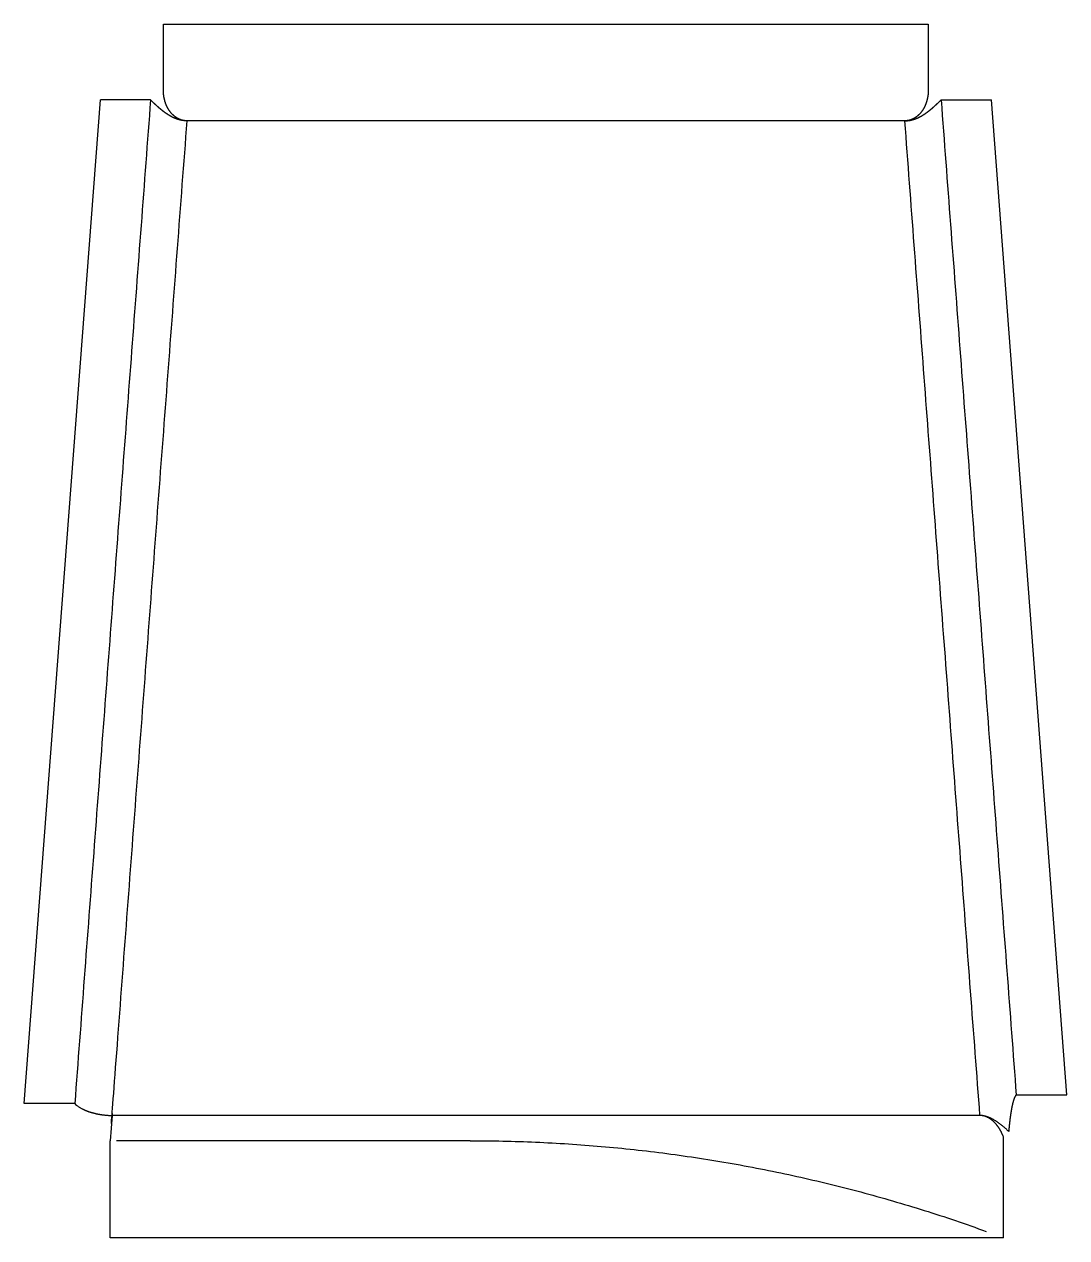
# Model space of a CAD drawing. Extents: x 268.5 to 351.1, y 230.4 to 326.5.
import ezdxf

# ---------------------------------------------------------------- set-up
doc = ezdxf.new("R2010")
doc.units = 0
doc.header["$LTSCALE"] = 12
doc.header["$MEASUREMENT"] = 0
for name, color, linetype in [('COVER', 3, 'CONTINUOUS'), ('EXTERNALS', 3, 'CONTINUOUS'), ('MARKING', 11, 'CONTINUOUS')]:
    doc.layers.add(name, color=color, linetype=linetype)

msp = doc.modelspace()

# ---------------------------------------------------------------- linework, layer by layer
at = {"layer": 'COVER'}
for p, q in [((268.499, 241.058), (274.528, 320.531)), ((278.504, 320.531), (274.528, 320.531)), ((341.13, 320.531), (345.13, 320.531)), ((351.083, 241.743), (345.13, 320.531)), ((347.083, 241.743), (351.083, 241.743)), ((272.499, 241.058), (268.499, 241.058)), ((275.452, 240.122), (275.301, 238.122)), ((275.301, 230.438), (275.301, 238.122)), ((346.067, 230.438), (275.301, 230.438))]:
    msp.add_line(p, q, dxfattribs=at)
for points in [[(279.52, 321.326), (279.52, 326.525)], [(279.52, 326.525), (340.114, 326.525)], [(340.114, 326.525), (340.114, 321.326)], [(303.817, 238.122), (275.801, 238.122)]]:
    msp.add_open_spline(points, degree=1, dxfattribs=at)
for points, degree, knots in [([(281.403, 318.877), (281.379, 318.877), (281.342, 318.878), (281.294, 318.881), (281.258, 318.884), (281.222, 318.888), (281.186, 318.893), (281.15, 318.898), (281.115, 318.905), (281.079, 318.912), (281.044, 318.92), (281.009, 318.929), (280.974, 318.939), (280.939, 318.949), (280.904, 318.961), (280.87, 318.973), (280.836, 318.986), (280.802, 319), (280.768, 319.015), (280.734, 319.03), (280.701, 319.046), (280.668, 319.063), (280.637, 319.081), (280.606, 319.099), (280.576, 319.116), (280.547, 319.135), (280.518, 319.154), (280.489, 319.174), (280.461, 319.194), (280.433, 319.215), (280.405, 319.237), (280.378, 319.259), (280.35, 319.282), (280.324, 319.305), (280.297, 319.329), (280.271, 319.354), (280.245, 319.379), (280.22, 319.405), (280.195, 319.432), (280.17, 319.459), (280.146, 319.486), (280.122, 319.514), (280.098, 319.543), (280.075, 319.572), (280.052, 319.601), (280.031, 319.631), (280.01, 319.66), (279.99, 319.688), (279.971, 319.717), (279.952, 319.746), (279.933, 319.776), (279.915, 319.805), (279.897, 319.836), (279.88, 319.866), (279.863, 319.898), (279.846, 319.929), (279.83, 319.961), (279.814, 319.993), (279.798, 320.025), (279.783, 320.058), (279.768, 320.091), (279.754, 320.125), (279.74, 320.158), (279.726, 320.192), (279.713, 320.227), (279.7, 320.261), (279.688, 320.296), (279.676, 320.332), (279.665, 320.367), (279.654, 320.403), (279.643, 320.439), (279.633, 320.475), (279.623, 320.511), (279.614, 320.548), (279.605, 320.584), (279.597, 320.62), (279.589, 320.655), (279.582, 320.689), (279.576, 320.723), (279.569, 320.757), (279.564, 320.791), (279.558, 320.825), (279.553, 320.859), (279.548, 320.894), (279.544, 320.929), (279.54, 320.963), (279.536, 320.998), (279.533, 321.033), (279.53, 321.068), (279.528, 321.103), (279.525, 321.138), (279.524, 321.173), (279.522, 321.208), (279.521, 321.259), (279.52, 321.299), (279.52, 321.326)], 3, [0, 0, 0, 0, 0.021159, 0.031729, 0.042293, 0.052856, 0.063418, 0.073983, 0.084554, 0.095131, 0.105719, 0.11632, 0.126935, 0.137567, 0.148219, 0.158893, 0.169591, 0.180316, 0.191069, 0.201852, 0.212668, 0.223519, 0.234103, 0.244419, 0.254466, 0.264549, 0.274668, 0.284824, 0.295019, 0.305254, 0.31553, 0.325847, 0.336208, 0.346612, 0.35706, 0.367554, 0.378094, 0.388681, 0.399314, 0.409996, 0.420725, 0.431504, 0.442331, 0.453208, 0.464134, 0.474775, 0.485128, 0.49519, 0.505294, 0.515439, 0.525625, 0.535852, 0.54612, 0.556428, 0.566777, 0.577167, 0.587597, 0.598066, 0.608575, 0.619122, 0.629709, 0.640333, 0.650995, 0.661695, 0.672431, 0.683203, 0.694011, 0.704854, 0.715732, 0.726643, 0.737587, 0.748564, 0.759572, 0.770611, 0.78168, 0.792407, 0.802789, 0.812825, 0.822883, 0.832961, 0.843061, 0.85318, 0.863318, 0.873476, 0.883651, 0.893843, 0.904052, 0.914277, 0.924517, 0.934772, 0.94504, 0.955321, 0.965614, 0.975919, 1, 1, 1, 1]), ([(340.114, 321.326), (340.114, 321.299), (340.114, 321.259), (340.112, 321.208), (340.111, 321.173), (340.109, 321.138), (340.107, 321.103), (340.104, 321.068), (340.101, 321.033), (340.098, 320.998), (340.095, 320.963), (340.091, 320.929), (340.086, 320.894), (340.081, 320.859), (340.076, 320.825), (340.071, 320.791), (340.065, 320.757), (340.059, 320.723), (340.052, 320.689), (340.045, 320.655), (340.038, 320.62), (340.03, 320.584), (340.021, 320.548), (340.012, 320.511), (340.002, 320.475), (339.992, 320.439), (339.981, 320.403), (339.97, 320.367), (339.958, 320.332), (339.946, 320.296), (339.934, 320.261), (339.921, 320.227), (339.908, 320.192), (339.895, 320.158), (339.881, 320.125), (339.866, 320.091), (339.852, 320.058), (339.836, 320.025), (339.821, 319.993), (339.805, 319.961), (339.789, 319.929), (339.772, 319.898), (339.755, 319.866), (339.737, 319.836), (339.719, 319.805), (339.701, 319.776), (339.683, 319.746), (339.664, 319.717), (339.644, 319.688), (339.624, 319.66), (339.604, 319.631), (339.582, 319.601), (339.56, 319.572), (339.536, 319.543), (339.513, 319.514), (339.489, 319.486), (339.464, 319.459), (339.44, 319.432), (339.415, 319.405), (339.389, 319.379), (339.363, 319.354), (339.337, 319.329), (339.311, 319.305), (339.284, 319.282), (339.257, 319.259), (339.229, 319.237), (339.202, 319.215), (339.173, 319.194), (339.145, 319.174), (339.116, 319.154), (339.088, 319.135), (339.058, 319.116), (339.029, 319.099), (338.998, 319.081), (338.966, 319.063), (338.933, 319.046), (338.9, 319.03), (338.867, 319.015), (338.833, 319), (338.799, 318.986), (338.765, 318.973), (338.73, 318.961), (338.696, 318.949), (338.661, 318.939), (338.626, 318.929), (338.59, 318.92), (338.555, 318.912), (338.52, 318.905), (338.484, 318.898), (338.448, 318.893), (338.412, 318.888), (338.376, 318.884), (338.34, 318.881), (338.292, 318.878), (338.256, 318.877), (338.232, 318.877)], 3, [0, 0, 0, 0, 0.024081, 0.034386, 0.044679, 0.05496, 0.065228, 0.075483, 0.085723, 0.095948, 0.106157, 0.116349, 0.126524, 0.136682, 0.14682, 0.156939, 0.167039, 0.177117, 0.187175, 0.197211, 0.207593, 0.21832, 0.229389, 0.240428, 0.251436, 0.262413, 0.273357, 0.284268, 0.295146, 0.305989, 0.316797, 0.327569, 0.338305, 0.349005, 0.359667, 0.370291, 0.380878, 0.391425, 0.401934, 0.412403, 0.422833, 0.433223, 0.443572, 0.45388, 0.464148, 0.474375, 0.484561, 0.494706, 0.50481, 0.514872, 0.525225, 0.535866, 0.546792, 0.557669, 0.568496, 0.579275, 0.590004, 0.600686, 0.611319, 0.621906, 0.632446, 0.64294, 0.653388, 0.663792, 0.674153, 0.68447, 0.694746, 0.704981, 0.715176, 0.725332, 0.735451, 0.745534, 0.755581, 0.765897, 0.776481, 0.787332, 0.798148, 0.808931, 0.819684, 0.830409, 0.841107, 0.851781, 0.862433, 0.873065, 0.88368, 0.894281, 0.904869, 0.915446, 0.926017, 0.936582, 0.947144, 0.957707, 0.968271, 0.978841, 1, 1, 1, 1]), ([(281.403, 318.877), (281.373, 318.877), (281.329, 318.878), (281.273, 318.881), (281.234, 318.883), (281.195, 318.886), (281.157, 318.89), (281.119, 318.894), (281.08, 318.899), (281.042, 318.905), (281.004, 318.911), (280.966, 318.918), (280.928, 318.925), (280.89, 318.933), (280.852, 318.942), (280.814, 318.951), (280.776, 318.961), (280.739, 318.972), (280.701, 318.983), (280.663, 318.994), (280.626, 319.007), (280.588, 319.02), (280.55, 319.033), (280.513, 319.047), (280.475, 319.062), (280.438, 319.077), (280.401, 319.093), (280.363, 319.109), (280.326, 319.126), (280.289, 319.144), (280.252, 319.162), (280.214, 319.18), (280.177, 319.2), (280.14, 319.219), (280.103, 319.24), (280.067, 319.26), (280.032, 319.28), (280.001, 319.299), (279.97, 319.317), (279.941, 319.335), (279.911, 319.353), (279.882, 319.372), (279.852, 319.391), (279.823, 319.41), (279.794, 319.43), (279.764, 319.45), (279.735, 319.47), (279.706, 319.49), (279.676, 319.511), (279.647, 319.532), (279.618, 319.553), (279.589, 319.575), (279.559, 319.597), (279.53, 319.619), (279.501, 319.641), (279.472, 319.664), (279.443, 319.687), (279.414, 319.71), (279.385, 319.733), (279.356, 319.757), (279.327, 319.78), (279.297, 319.804), (279.268, 319.829), (279.239, 319.853), (279.21, 319.878), (279.182, 319.903), (279.153, 319.928), (279.124, 319.953), (279.095, 319.978), (279.066, 320.004), (279.037, 320.03), (279.008, 320.056), (278.979, 320.082), (278.95, 320.108), (278.921, 320.134), (278.893, 320.161), (278.864, 320.188), (278.835, 320.215), (278.806, 320.242), (278.777, 320.269), (278.749, 320.296), (278.72, 320.323), (278.691, 320.351), (278.662, 320.378), (278.633, 320.406), (278.605, 320.434), (278.562, 320.475), (278.528, 320.508), (278.504, 320.531)], 3, [0, 0, 0, 0, 0.026225, 0.03821, 0.049442, 0.060672, 0.071905, 0.083142, 0.094388, 0.105645, 0.116916, 0.128204, 0.139512, 0.150841, 0.162197, 0.17358, 0.184995, 0.196442, 0.207924, 0.219446, 0.231008, 0.242609, 0.254259, 0.265954, 0.277701, 0.289497, 0.301343, 0.313247, 0.325206, 0.337218, 0.349294, 0.361427, 0.373625, 0.385883, 0.398202, 0.410589, 0.422201, 0.433038, 0.443087, 0.453178, 0.463312, 0.473488, 0.483707, 0.493969, 0.504274, 0.514621, 0.525012, 0.535445, 0.545921, 0.556439, 0.566999, 0.577601, 0.588245, 0.59893, 0.609655, 0.620422, 0.631228, 0.642075, 0.65296, 0.663884, 0.674846, 0.685845, 0.696882, 0.707954, 0.719062, 0.730206, 0.741383, 0.752593, 0.763836, 0.775111, 0.786417, 0.797754, 0.809119, 0.820513, 0.831934, 0.843382, 0.854855, 0.866353, 0.877875, 0.88942, 0.900986, 0.912572, 0.924179, 0.935804, 0.947447, 0.959111, 0.970789, 1, 1, 1, 1]), ([(338.232, 318.877), (338.262, 318.877), (338.305, 318.878), (338.362, 318.881), (338.401, 318.883), (338.439, 318.886), (338.478, 318.89), (338.516, 318.894), (338.554, 318.899), (338.592, 318.905), (338.63, 318.911), (338.668, 318.918), (338.706, 318.925), (338.744, 318.933), (338.782, 318.942), (338.82, 318.951), (338.858, 318.961), (338.896, 318.972), (338.934, 318.983), (338.971, 318.994), (339.009, 319.007), (339.046, 319.02), (339.084, 319.033), (339.122, 319.047), (339.159, 319.062), (339.196, 319.077), (339.234, 319.093), (339.271, 319.109), (339.308, 319.126), (339.346, 319.144), (339.383, 319.162), (339.42, 319.18), (339.457, 319.2), (339.494, 319.219), (339.531, 319.24), (339.567, 319.26), (339.602, 319.28), (339.634, 319.299), (339.664, 319.317), (339.694, 319.335), (339.723, 319.353), (339.753, 319.372), (339.782, 319.391), (339.811, 319.41), (339.841, 319.43), (339.87, 319.45), (339.9, 319.47), (339.929, 319.49), (339.958, 319.511), (339.987, 319.532), (340.017, 319.553), (340.046, 319.575), (340.075, 319.597), (340.104, 319.619), (340.133, 319.641), (340.162, 319.664), (340.192, 319.687), (340.221, 319.71), (340.25, 319.733), (340.279, 319.757), (340.308, 319.78), (340.337, 319.804), (340.366, 319.829), (340.395, 319.853), (340.424, 319.878), (340.453, 319.903), (340.482, 319.928), (340.511, 319.953), (340.54, 319.978), (340.569, 320.004), (340.598, 320.03), (340.626, 320.056), (340.655, 320.082), (340.684, 320.108), (340.713, 320.134), (340.742, 320.161), (340.771, 320.188), (340.799, 320.215), (340.828, 320.242), (340.857, 320.269), (340.886, 320.296), (340.915, 320.323), (340.943, 320.351), (340.972, 320.378), (341.001, 320.406), (341.03, 320.434), (341.073, 320.475), (341.106, 320.508), (341.13, 320.531)], 3, [0, 0, 0, 0, 0.026225, 0.03821, 0.049442, 0.060672, 0.071905, 0.083142, 0.094388, 0.105645, 0.116916, 0.128204, 0.139512, 0.150841, 0.162197, 0.17358, 0.184995, 0.196442, 0.207924, 0.219446, 0.231008, 0.242609, 0.254259, 0.265954, 0.277701, 0.289497, 0.301343, 0.313247, 0.325206, 0.337218, 0.349294, 0.361427, 0.373625, 0.385883, 0.398202, 0.410589, 0.422201, 0.433038, 0.443087, 0.453178, 0.463312, 0.473488, 0.483707, 0.493969, 0.504274, 0.514621, 0.525012, 0.535445, 0.545921, 0.556439, 0.566999, 0.577601, 0.588245, 0.59893, 0.609655, 0.620422, 0.631228, 0.642075, 0.65296, 0.663884, 0.674846, 0.685845, 0.696882, 0.707954, 0.719062, 0.730206, 0.741383, 0.752593, 0.763836, 0.775111, 0.786417, 0.797754, 0.809119, 0.820513, 0.831934, 0.843382, 0.854855, 0.866353, 0.877875, 0.88942, 0.900986, 0.912572, 0.924179, 0.935804, 0.947447, 0.959111, 0.970789, 1, 1, 1, 1]), ([(272.499, 241.058), (272.542, 241.016), (272.61, 240.956), (272.706, 240.881), (272.782, 240.827), (272.861, 240.776), (272.942, 240.726), (273.022, 240.681), (273.094, 240.643), (273.152, 240.614), (273.202, 240.59), (273.248, 240.569), (273.294, 240.549), (273.34, 240.529), (273.387, 240.509), (273.434, 240.49), (273.482, 240.472), (273.53, 240.454), (273.578, 240.437), (273.627, 240.42), (273.676, 240.403), (273.726, 240.387), (273.775, 240.372), (273.825, 240.357), (273.875, 240.343), (273.926, 240.329), (273.976, 240.315), (274.027, 240.302), (274.078, 240.29), (274.129, 240.278), (274.179, 240.266), (274.23, 240.255), (274.282, 240.244), (274.333, 240.234), (274.384, 240.224), (274.435, 240.215), (274.485, 240.206), (274.536, 240.198), (274.587, 240.19), (274.643, 240.181), (274.71, 240.172), (274.793, 240.162), (274.886, 240.151), (274.984, 240.142), (275.081, 240.135), (275.176, 240.129), (275.3, 240.123), (275.392, 240.122), (275.452, 240.122)], 3, [0, 0, 0, 0, 0.056859, 0.085843, 0.115237, 0.145034, 0.175229, 0.205819, 0.231558, 0.252343, 0.26807, 0.28388, 0.299768, 0.315732, 0.331767, 0.347869, 0.364035, 0.380261, 0.396541, 0.412871, 0.429245, 0.445658, 0.462104, 0.478579, 0.495078, 0.511595, 0.528125, 0.544663, 0.561201, 0.577735, 0.594258, 0.610765, 0.627249, 0.643705, 0.660127, 0.676508, 0.692843, 0.709125, 0.725348, 0.741505, 0.762894, 0.789408, 0.820938, 0.852055, 0.88272, 0.912882, 0.942483, 1, 1, 1, 1]), ([(346.067, 238.426), (346.051, 238.467), (346.027, 238.529), (345.992, 238.609), (345.965, 238.668), (345.937, 238.727), (345.908, 238.785), (345.879, 238.841), (345.849, 238.897), (345.818, 238.952), (345.787, 239.006), (345.754, 239.059), (345.721, 239.111), (345.688, 239.162), (345.653, 239.212), (345.618, 239.261), (345.583, 239.308), (345.546, 239.355), (345.51, 239.4), (345.472, 239.444), (345.434, 239.487), (345.396, 239.528), (345.357, 239.569), (345.317, 239.608), (345.277, 239.646), (345.237, 239.682), (345.196, 239.717), (345.154, 239.751), (345.113, 239.783), (345.071, 239.814), (345.028, 239.844), (344.985, 239.872), (344.942, 239.898), (344.899, 239.924), (344.855, 239.947), (344.811, 239.97), (344.767, 239.99), (344.723, 240.01), (344.678, 240.028), (344.633, 240.044), (344.588, 240.059), (344.544, 240.072), (344.498, 240.084), (344.453, 240.094), (344.408, 240.102), (344.363, 240.109), (344.318, 240.115), (344.258, 240.12), (344.212, 240.122), (344.182, 240.122)], 3, [0, 0, 0, 0, 0.049223, 0.073644, 0.097917, 0.122035, 0.145994, 0.169787, 0.193411, 0.216859, 0.240129, 0.263216, 0.286115, 0.308823, 0.331338, 0.353655, 0.375773, 0.397688, 0.419399, 0.440905, 0.462203, 0.483293, 0.504175, 0.524848, 0.545313, 0.56557, 0.585621, 0.605468, 0.625112, 0.644556, 0.663804, 0.682859, 0.701725, 0.720406, 0.738909, 0.757238, 0.7754, 0.793401, 0.811249, 0.828952, 0.846517, 0.863953, 0.88127, 0.898477, 0.915583, 0.9326, 0.949538, 0.966408, 1, 1, 1, 1]), ([(346.067, 230.438), (346.067, 232.438), (346.067, 238.426)], 1, [-2, -2, 0, 5.988488, 5.988488])]:
    msp.add_open_spline(points, degree=degree, knots=knots, dxfattribs=at)
msp.add_rational_spline([(303.817, 238.122), (324.896, 238.122), (344.713, 230.938)], [1, 0.98440402426, 0.998952259969], degree=2, dxfattribs=at)
at = {"layer": 'EXTERNALS'}
for points, knots in [([(347.083, 241.743), (347.066, 241.726), (347.043, 241.699), (347.017, 241.661), (347, 241.633), (346.984, 241.605), (346.97, 241.577), (346.956, 241.549), (346.943, 241.52), (346.93, 241.491), (346.918, 241.461), (346.907, 241.431), (346.896, 241.401), (346.885, 241.371), (346.875, 241.341), (346.865, 241.31), (346.855, 241.277), (346.845, 241.245), (346.836, 241.212), (346.827, 241.181), (346.819, 241.15), (346.811, 241.12), (346.802, 241.088), (346.794, 241.056), (346.787, 241.023), (346.779, 240.99), (346.771, 240.955), (346.763, 240.921), (346.755, 240.886), (346.748, 240.852), (346.742, 240.82), (346.735, 240.789), (346.729, 240.759), (346.723, 240.728), (346.717, 240.697), (346.711, 240.665), (346.705, 240.633), (346.7, 240.6), (346.694, 240.567), (346.688, 240.533), (346.682, 240.499), (346.676, 240.465), (346.671, 240.43), (346.665, 240.395), (346.659, 240.359), (346.654, 240.323), (346.648, 240.287), (346.643, 240.25), (346.637, 240.212), (346.632, 240.174), (346.626, 240.136), (346.621, 240.098), (346.615, 240.059), (346.611, 240.023), (346.606, 239.99), (346.602, 239.959), (346.598, 239.928), (346.594, 239.898), (346.59, 239.867), (346.586, 239.836), (346.582, 239.804), (346.578, 239.773), (346.575, 239.741), (346.571, 239.709), (346.567, 239.676), (346.563, 239.644), (346.559, 239.611), (346.556, 239.578), (346.552, 239.545), (346.548, 239.511), (346.544, 239.477), (346.541, 239.443), (346.537, 239.409), (346.533, 239.375), (346.53, 239.34), (346.526, 239.305), (346.523, 239.27), (346.519, 239.235), (346.515, 239.199), (346.512, 239.163), (346.508, 239.127), (346.505, 239.089), (346.501, 239.048), (346.496, 239.003), (346.49, 238.939), (346.486, 238.889), (346.483, 238.856)], [0, 0, 0, 0, 0.024214, 0.035682, 0.04644, 0.057264, 0.067903, 0.078479, 0.089088, 0.099648, 0.110614, 0.121449, 0.132109, 0.142551, 0.153271, 0.164318, 0.175692, 0.187395, 0.198698, 0.209604, 0.220063, 0.23076, 0.24167, 0.252794, 0.264155, 0.27573, 0.287543, 0.29957, 0.311811, 0.323443, 0.334394, 0.344687, 0.3551, 0.365679, 0.376378, 0.387243, 0.398227, 0.409377, 0.420647, 0.432083, 0.443638, 0.455359, 0.467199, 0.479205, 0.491329, 0.503619, 0.516027, 0.528601, 0.541294, 0.554151, 0.567126, 0.580267, 0.593524, 0.605815, 0.617067, 0.627304, 0.637611, 0.647989, 0.65846, 0.669002, 0.679637, 0.690341, 0.701116, 0.711984, 0.722922, 0.73393, 0.74503, 0.7562, 0.767463, 0.778795, 0.790197, 0.80169, 0.813253, 0.824886, 0.83661, 0.848403, 0.860288, 0.872242, 0.884264, 0.896378, 0.90856, 0.920811, 0.93457, 0.949814, 0.966542, 1, 1, 1, 1]), ([(346.483, 238.856), (346.444, 238.893), (346.384, 238.948), (346.304, 239.022), (346.242, 239.077), (346.179, 239.133), (346.114, 239.188), (346.049, 239.244), (345.983, 239.299), (345.915, 239.353), (345.847, 239.407), (345.778, 239.459), (345.708, 239.511), (345.637, 239.562), (345.565, 239.612), (345.492, 239.66), (345.419, 239.706), (345.345, 239.751), (345.271, 239.794), (345.196, 239.835), (345.12, 239.874), (345.044, 239.911), (344.967, 239.945), (344.89, 239.977), (344.812, 240.006), (344.734, 240.032), (344.656, 240.055), (344.578, 240.075), (344.499, 240.091), (344.42, 240.105), (344.315, 240.117), (344.235, 240.122), (344.182, 240.122)], [0, 0, 0, 0, 0.060123, 0.090759, 0.121771, 0.153113, 0.184742, 0.216616, 0.248697, 0.280943, 0.313314, 0.345766, 0.37826, 0.410757, 0.443224, 0.47563, 0.507948, 0.540151, 0.572211, 0.604103, 0.635803, 0.667294, 0.698563, 0.729604, 0.760416, 0.791003, 0.821368, 0.851523, 0.881483, 0.911273, 0.940926, 1, 1, 1, 1])]:
    msp.add_open_spline(points, degree=3, knots=knots, dxfattribs=at)
at = {"layer": 'MARKING'}
for points in [[(278.504, 320.531), (272.499, 241.058)], [(341.13, 320.531), (347.083, 241.743)], [(338.232, 318.877), (281.403, 318.877)], [(338.232, 318.877), (344.182, 240.122)]]:
    msp.add_open_spline(points, degree=1, dxfattribs=at)
for points, knots in [([(275.452, 240.122), (275.452, 240.122), (281.403, 318.877)], [-2.005701, -2.005701, 0, 78.980278, 78.980278]), ([(344.182, 240.122), (303.817, 240.122), (275.452, 240.122)], [0, 0, 40.365047, 68.730094, 68.730094])]:
    msp.add_open_spline(points, degree=1, knots=knots, dxfattribs=at)

doc.saveas('drawing.dxf')
